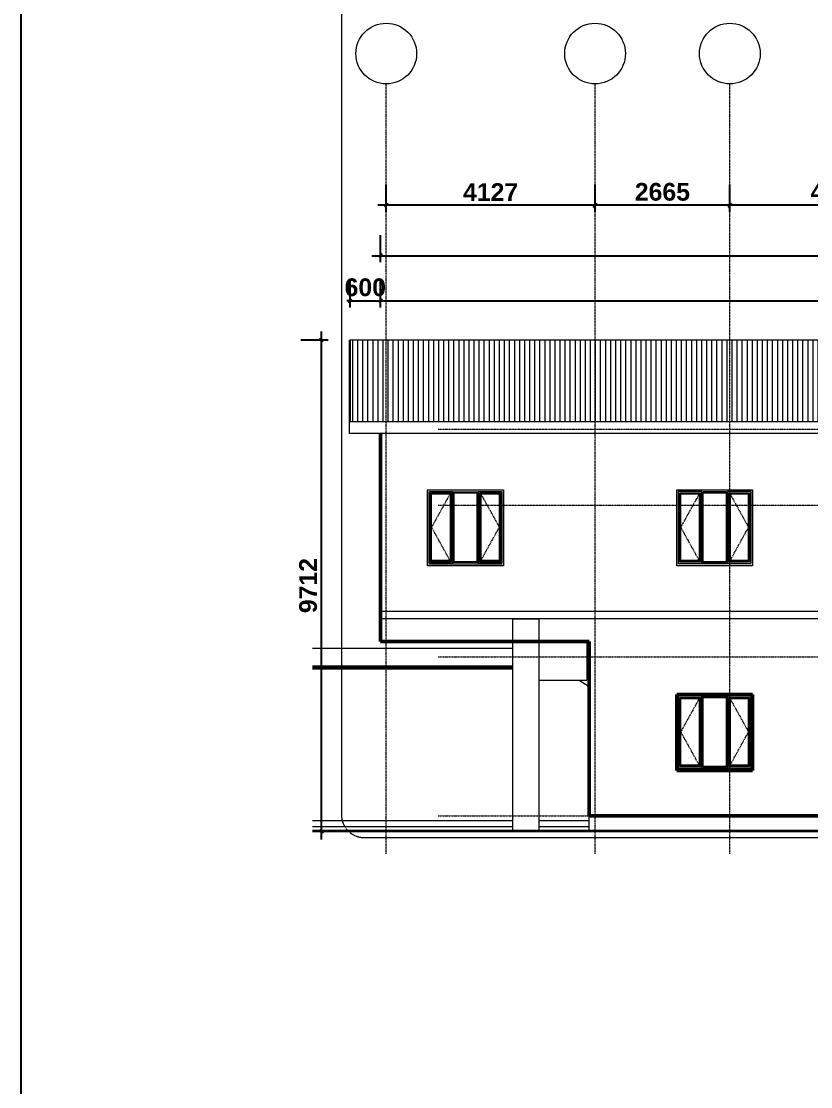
# Model space of a CAD drawing. Header units: inches. Extents: x 22 to 382261, y 22 to 371281.
# Drawn here: x 266401 to 282008, y 136560 to 157642 of the extents above; entities that cross this region are included whole.
import ezdxf

# ---------------------------------------------------------------- set-up
doc = ezdxf.new("R2010")
doc.units = ezdxf.units.IN
doc.header["$MEASUREMENT"] = 0
for name, pattern in [('_Tracejado médio', [4, 3, -1]), ('Centre', [31.75, 6.35, -4.7625, 15.875, -4.7625]), ('Grid Line 1_2_', [22.225, 12.7, -3.175, 3.175, -3.175])]:
    doc.linetypes.add(name, pattern=pattern)
for name, color, linetype, lineweight in [('A-ANNO-DIMS', 211, 'Continuous', 9), ('A-ANNO-SYMB', 150, 'Continuous', 9), ('A-FLOR', 192, 'Continuous', 9), ('A-FLOR-LEVL', 51, 'Continuous', 9), ('A-GLAZ', 151, 'Continuous', 9), ('A-ROOF', 132, 'Continuous', 9), ('A-ROOF-OTLN', 132, 'Continuous', 9), ('A-ROOF-PATT', 132, 'Continuous', 9), ('I-WALL', 2, 'Continuous', 9), ('Q-CASE', 31, 'Continuous', 9), ('S-GRID', 1, 'Continuous', 9), ('S-GRID-IDEN', 1, 'Continuous', 9), ('S-STRS', 31, 'Continuous', 9)]:
    doc.layers.add(name, color=color, linetype=linetype, lineweight=lineweight)
doc.styles.add('Arial_B', font='arialbd.ttf', dxfattribs={"height": 350.793651})
doc.dimstyles.new('2', dxfattribs={"dimscale": 304.8, "dimtxt": 346.888196, "dimasz": 0.221354, "dimexe": 1.338583, "dimexo": 0.0625, "dimgap": 0.278871, "dimtad": 1, "dimdec": 0, "dimzin": 0, "dimdsep": 46, "dimtxsty": 'Arial_B', "dimblk1": 'OBLIQUE', "dimblk2": 'OBLIQUE', "dimsah": 1, "dimcen": 0.09, "dimdle": 0.557743, "dimazin": 0, "dimtfac": 1, "dimtdec": 4, "dimtix": 1, "dimtmove": 0, "dimatfit": 3, "dimfxl": 0.557743, "dimfxlon": 1, "dimtvp": 1, "dimtolj": 1, "dimtzin": 0, "dimarcsym": 2})

# ---------------------------------------------------------------- blocks, each defined once
blk = doc.blocks.new('Casework 1 - Casework 1-382926-Left Side Elevation')
at = {"layer": 'Q-CASE'}
for p, q in [((-24298, 207), (-20346, 207)), ((-20346, 203), (-24298, 203)), ((-24298, 90), (-20346, 90)), ((-19816, 207), (-18826, 207)), ((-18826, 203), (-19816, 203)), ((-19816, 90), (-18826, 90))]:
    blk.add_line(p, q, dxfattribs=at)
blk = doc.blocks.new('Roofs 1 - Roofs 1-397225-Left Side Elevation')
at = {"layer": 'A-ROOF'}
for p, q in [((-20346, 3612), (-24298, 3612)), ((-18826, 3612), (-18871, 3612)), ((-20346, 3265), (-24298, 3265)), ((-20346, 3234), (-24298, 3234)), ((-20346, 3212), (-24298, 3212)), ((-20346, 3205), (-24298, 3205)), ((-18826, 3265), (-18871, 3265)), ((-18826, 3234), (-18871, 3234)), ((-18826, 3212), (-18871, 3212)), ((-18826, 3205), (-18871, 3205))]:
    blk.add_line(p, q, dxfattribs=at)
blk = doc.blocks.new('Casement - Plain-Triple _UK_ - W07 Casement - Plain-Triple _UK_-438158-Left Side Elevation')
at = {"layer": 'A-GLAZ'}
for p, q in [((-17066, 2670), (-17066, 1253)), ((-16601, 2670), (-17066, 2670)), ((-17036, 2640), (-16629, 2640)), ((-17036, 1275), (-17036, 2640)), ((-17016, 2620), (-17026, 2630)), ((-17026, 2630), (-17026, 1293)), ((-17026, 2630), (-16641, 2630)), ((-17016, 1303), (-17016, 2620)), ((-17016, 2620), (-16651, 2620)), ((-17016, 1303), (-17016, 2620)), ((-17016, 2620), (-16651, 2620)), ((-16641, 2630), (-16651, 2620)), ((-16651, 2620), (-16651, 1303)), ((-16651, 2620), (-16651, 1303)), ((-16641, 1293), (-16641, 2630)), ((-16629, 2640), (-16629, 1275)), ((-16601, 1253), (-16601, 2670)), ((-16111, 2660), (-16581, 2660)), ((-16581, 2660), (-16581, 1263)), ((-16571, 2640), (-16121, 2640)), ((-16571, 1275), (-16571, 2640)), ((-16121, 2640), (-16121, 1275)), ((-16111, 1263), (-16111, 2660)), ((-16091, 2670), (-16091, 1253)), ((-15626, 2670), (-16091, 2670)), ((-16063, 2640), (-15656, 2640)), ((-16063, 1275), (-16063, 2640)), ((-15666, 2630), (-16051, 2630)), ((-16051, 2630), (-16041, 2620)), ((-16051, 1293), (-16051, 2630)), ((-16041, 2620), (-15676, 2620)), ((-16041, 1303), (-16041, 2620)), ((-16041, 2620), (-16041, 1303)), ((-15676, 2620), (-16041, 2620)), ((-15676, 2620), (-15666, 2630)), ((-15676, 2620), (-15676, 1303)), ((-15676, 1303), (-15676, 2620)), ((-15666, 1293), (-15666, 2630)), ((-15656, 2640), (-15656, 1275)), ((-15626, 1253), (-15626, 2670)), ((-16629, 1275), (-17036, 1275)), ((-17016, 1303), (-17026, 1293)), ((-17026, 1293), (-16641, 1293)), ((-16651, 1303), (-17016, 1303)), ((-16651, 1303), (-17016, 1303)), ((-16651, 1303), (-16641, 1293)), ((-16121, 1275), (-16571, 1275)), ((-15656, 1275), (-16063, 1275)), ((-16041, 1303), (-16051, 1293)), ((-15666, 1293), (-16051, 1293)), ((-15676, 1303), (-16041, 1303)), ((-16041, 1303), (-15676, 1303)), ((-15676, 1303), (-15666, 1293)), ((-15621, 1234), (-17071, 1234)), ((-17066, 1253), (-16601, 1253)), ((-16581, 1263), (-16111, 1263)), ((-16091, 1253), (-15626, 1253))]:
    blk.add_line(p, q, dxfattribs=at)
at = {"layer": 'A-GLAZ', "linetype": 'Centre'}
for p, q in [((-16651, 2620), (-17016, 1962)), ((-16041, 2620), (-15676, 1962)), ((-16651, 1303), (-17016, 1962)), ((-16041, 1303), (-15676, 1962))]:
    blk.add_line(p, q, dxfattribs=at)
blk = doc.blocks.new('Casework 24 - Casework 23-690569-Left Side Elevation')
at = {"layer": 'Q-CASE'}
for p, q in [((-20346, 4200), (-19816, 4200)), ((-20346, 4200), (-20346, 0)), ((-19816, 0), (-19816, 4200))]:
    blk.add_line(p, q, dxfattribs=at)
blk = doc.blocks.new('Casement - Plain-Triple _UK_ - W07 Casement - Plain-Triple _UK_-853037-Left Side Elevation')
at = {"layer": 'A-GLAZ'}
for p, q in [((-21993, 6720), (-21528, 6720)), ((-21993, 5303), (-21993, 6720)), ((-21963, 5325), (-21963, 6690)), ((-21963, 6690), (-21556, 6690)), ((-21568, 6680), (-21953, 6680)), ((-21953, 6680), (-21943, 6670)), ((-21953, 6680), (-21953, 5343)), ((-21943, 6670), (-21578, 6670)), ((-21943, 5353), (-21943, 6670)), ((-21943, 6670), (-21578, 6670)), ((-21943, 5353), (-21943, 6670)), ((-21578, 6670), (-21568, 6680)), ((-21578, 6670), (-21578, 5353)), ((-21578, 6670), (-21578, 5353)), ((-21568, 6680), (-21568, 5343)), ((-21556, 6690), (-21556, 5325)), ((-21528, 6720), (-21528, 5303)), ((-21508, 6710), (-21038, 6710)), ((-21508, 5313), (-21508, 6710)), ((-21498, 5325), (-21498, 6690)), ((-21498, 6690), (-21048, 6690)), ((-21048, 6690), (-21048, 5325)), ((-21038, 6710), (-21038, 5313)), ((-21018, 5303), (-21018, 6720)), ((-21018, 6720), (-20553, 6720)), ((-20990, 5325), (-20990, 6690)), ((-20990, 6690), (-20583, 6690)), ((-20978, 6680), (-20978, 5343)), ((-20978, 6680), (-20593, 6680)), ((-20968, 6670), (-20978, 6680)), ((-20968, 5353), (-20968, 6670)), ((-20968, 6670), (-20603, 6670)), ((-20603, 6670), (-20968, 6670)), ((-20968, 6670), (-20968, 5353)), ((-20593, 6680), (-20603, 6670)), ((-20603, 6670), (-20603, 5353)), ((-20603, 5353), (-20603, 6670)), ((-20593, 5343), (-20593, 6680)), ((-20583, 6690), (-20583, 5325)), ((-20553, 6720), (-20553, 5303)), ((-21998, 5284), (-20548, 5284)), ((-21528, 5303), (-21993, 5303)), ((-21556, 5325), (-21963, 5325)), ((-21953, 5343), (-21943, 5353)), ((-21568, 5343), (-21953, 5343)), ((-21578, 5353), (-21943, 5353)), ((-21578, 5353), (-21943, 5353)), ((-21568, 5343), (-21578, 5353)), ((-21038, 5313), (-21508, 5313)), ((-21048, 5325), (-21498, 5325)), ((-20553, 5303), (-21018, 5303)), ((-20583, 5325), (-20990, 5325)), ((-20978, 5343), (-20968, 5353)), ((-20978, 5343), (-20593, 5343)), ((-20603, 5353), (-20968, 5353)), ((-20968, 5353), (-20603, 5353)), ((-20593, 5343), (-20603, 5353))]:
    blk.add_line(p, q, dxfattribs=at)
at = {"layer": 'A-GLAZ', "linetype": 'Centre'}
for p, q in [((-21578, 6670), (-21943, 6012)), ((-20968, 6670), (-20603, 6012)), ((-21578, 5353), (-21943, 6012)), ((-20968, 5353), (-20603, 6012))]:
    blk.add_line(p, q, dxfattribs=at)
blk = doc.blocks.new('Grid - Grid Head - Circle-749417-Left Side Elevation')
at = {"layer": 'S-GRID-IDEN'}
blk.add_circle((8484, 15384), 600, dxfattribs=at)
blk = doc.blocks.new('_Oblique')
at = {"color": 0, "linetype": 'ByBlock', "lineweight": -2}
blk.add_line((-0.5, -0.5), (0.5, 0.5), dxfattribs=at)
blk = doc.blocks.new('*D4927')
at = {"layer": 'A-ANNO-DIMS', "color": 0, "lineweight": -2, "transparency": 16777216}
for p, q in [((280409, 153870), (280409, 154409)), ((284689, 153870), (284689, 154409)), ((284859, 154001), (280239, 154001))]:
    blk.add_line(p, q, dxfattribs=at)
at = {"layer": 'Defpoints', "color": 0, "transparency": 16777216}
for p in [(280409, 154001), (280409, 153851), (284689, 153851)]:
    blk.add_point(p, dxfattribs=at)
at = {"layer": 'A-ANNO-DIMS', "color": 0, "lineweight": -2, "transparency": 16777216, "xscale": 67.46874999999999, "yscale": 67.46874999999999, "zscale": 67.46874999999999, "rotation": 180}
blk.add_blockref('_Oblique', (280409, 154001), dxfattribs=at)
at = {"layer": 'A-ANNO-DIMS', "color": 0, "lineweight": -2, "transparency": 16777216, "xscale": 67.46874999999999, "yscale": 67.46874999999999, "zscale": 67.46874999999999}
blk.add_blockref('_Oblique', (284689, 154001), dxfattribs=at)
at = {"layer": 'A-ANNO-DIMS', "color": 0, "transparency": 16777216, "insert": (282549, 154266), "char_height": 350.8, "width": 1119.37, "attachment_point": 5, "style": 'Arial_B'}
blk.add_mtext('\\A1;4280', dxfattribs=at)
blk = doc.blocks.new('*D4928')
at = {"layer": 'A-ANNO-DIMS', "color": 0, "lineweight": -2, "transparency": 16777216}
for p, q in [((277744, 153870), (277744, 154409)), ((280409, 153870), (280409, 154409)), ((280579, 154001), (277574, 154001))]:
    blk.add_line(p, q, dxfattribs=at)
at = {"layer": 'Defpoints', "color": 0, "transparency": 16777216}
for p in [(277744, 154001), (277744, 153851), (280409, 153851)]:
    blk.add_point(p, dxfattribs=at)
at = {"layer": 'A-ANNO-DIMS', "color": 0, "lineweight": -2, "transparency": 16777216, "xscale": 67.46874999999999, "yscale": 67.46874999999999, "zscale": 67.46874999999999, "rotation": 180}
blk.add_blockref('_Oblique', (277744, 154001), dxfattribs=at)
at = {"layer": 'A-ANNO-DIMS', "color": 0, "lineweight": -2, "transparency": 16777216, "xscale": 67.46874999999999, "yscale": 67.46874999999999, "zscale": 67.46874999999999}
blk.add_blockref('_Oblique', (280409, 154001), dxfattribs=at)
at = {"layer": 'A-ANNO-DIMS', "color": 0, "transparency": 16777216, "insert": (279076, 154266), "char_height": 350.8, "width": 1119.37, "attachment_point": 5, "style": 'Arial_B'}
blk.add_mtext('\\A1;2665', dxfattribs=at)
blk = doc.blocks.new('*D4929')
at = {"layer": 'A-ANNO-DIMS', "color": 0, "lineweight": -2, "transparency": 16777216}
for p, q in [((273617, 153870), (273617, 154409)), ((277744, 153870), (277744, 154409)), ((277914, 154001), (273447, 154001))]:
    blk.add_line(p, q, dxfattribs=at)
at = {"layer": 'Defpoints', "color": 0, "transparency": 16777216}
for p in [(273617, 154001), (273617, 153851), (277744, 153851)]:
    blk.add_point(p, dxfattribs=at)
at = {"layer": 'A-ANNO-DIMS', "color": 0, "lineweight": -2, "transparency": 16777216, "xscale": 67.46874999999999, "yscale": 67.46874999999999, "zscale": 67.46874999999999, "rotation": 180}
blk.add_blockref('_Oblique', (273617, 154001), dxfattribs=at)
at = {"layer": 'A-ANNO-DIMS', "color": 0, "lineweight": -2, "transparency": 16777216, "xscale": 67.46874999999999, "yscale": 67.46874999999999, "zscale": 67.46874999999999}
blk.add_blockref('_Oblique', (277744, 154001), dxfattribs=at)
at = {"layer": 'A-ANNO-DIMS', "color": 0, "transparency": 16777216, "insert": (275680, 154263), "char_height": 350.8, "width": 1119.37, "attachment_point": 5, "style": 'Arial_B'}
blk.add_mtext('\\A1;4127', dxfattribs=at)
blk = doc.blocks.new('*D4931')
at = {"layer": 'A-ANNO-DIMS', "color": 0, "lineweight": -2, "transparency": 16777216}
for p, q in [((272902, 151982), (272902, 152521)), ((273502, 151982), (273502, 152521)), ((272902, 152113), (272834, 152113)), ((272902, 152113), (273502, 152113)), ((273502, 152113), (273569, 152113))]:
    blk.add_line(p, q, dxfattribs=at)
at = {"layer": 'Defpoints', "color": 0, "transparency": 16777216}
for p in [(273502, 152113), (272902, 151963), (273502, 151963)]:
    blk.add_point(p, dxfattribs=at)
at = {"layer": 'A-ANNO-DIMS', "color": 0, "lineweight": -2, "transparency": 16777216, "xscale": 67.46874999999999, "yscale": 67.46874999999999, "zscale": 67.46874999999999}
blk.add_blockref('_Oblique', (272902, 152113), dxfattribs=at)
at = {"layer": 'A-ANNO-DIMS', "color": 0, "lineweight": -2, "transparency": 16777216, "xscale": 67.46874999999999, "yscale": 67.46874999999999, "zscale": 67.46874999999999, "rotation": 180}
blk.add_blockref('_Oblique', (273502, 152113), dxfattribs=at)
at = {"layer": 'A-ANNO-DIMS', "color": 0, "transparency": 16777216, "insert": (273202, 152377), "char_height": 350.8, "width": 839.53, "attachment_point": 5, "style": 'Arial_B'}
blk.add_mtext('\\A1;600', dxfattribs=at)
blk = doc.blocks.new('*D4932')
at = {"layer": 'A-ANNO-DIMS', "color": 0, "lineweight": -2, "transparency": 16777216}
for p, q in [((273502, 151982), (273502, 152521)), ((294994, 151982), (294994, 152521)), ((273332, 152113), (295164, 152113))]:
    blk.add_line(p, q, dxfattribs=at)
at = {"layer": 'Defpoints', "color": 0, "transparency": 16777216}
for p in [(294994, 152113), (273502, 151963), (294994, 151963)]:
    blk.add_point(p, dxfattribs=at)
at = {"layer": 'A-ANNO-DIMS', "color": 0, "lineweight": -2, "transparency": 16777216, "xscale": 67.46874999999999, "yscale": 67.46874999999999, "zscale": 67.46874999999999, "rotation": 180}
blk.add_blockref('_Oblique', (273502, 152113), dxfattribs=at)
at = {"layer": 'A-ANNO-DIMS', "color": 0, "lineweight": -2, "transparency": 16777216, "xscale": 67.46874999999999, "yscale": 67.46874999999999, "zscale": 67.46874999999999}
blk.add_blockref('_Oblique', (294994, 152113), dxfattribs=at)
at = {"layer": 'A-ANNO-DIMS', "color": 0, "transparency": 16777216, "insert": (284248, 152378), "char_height": 350.8, "width": 1399.21, "attachment_point": 5, "style": 'Arial_B'}
blk.add_mtext('\\A1;21492', dxfattribs=at)
blk = doc.blocks.new('*D4934')
at = {"layer": 'A-ANNO-DIMS', "color": 0, "lineweight": -2, "transparency": 16777216}
for p, q in [((273502, 152873), (273502, 153412)), ((307974, 152873), (307974, 153412)), ((273332, 153004), (308144, 153004))]:
    blk.add_line(p, q, dxfattribs=at)
at = {"layer": 'Defpoints', "color": 0, "transparency": 16777216}
for p in [(273502, 152854), (307974, 153004), (307974, 152854)]:
    blk.add_point(p, dxfattribs=at)
at = {"layer": 'A-ANNO-DIMS', "color": 0, "lineweight": -2, "transparency": 16777216, "xscale": 67.46874999999999, "yscale": 67.46874999999999, "zscale": 67.46874999999999, "rotation": 180}
blk.add_blockref('_Oblique', (273502, 153004), dxfattribs=at)
at = {"layer": 'A-ANNO-DIMS', "color": 0, "lineweight": -2, "transparency": 16777216, "xscale": 67.46874999999999, "yscale": 67.46874999999999, "zscale": 67.46874999999999}
blk.add_blockref('_Oblique', (307974, 153004), dxfattribs=at)
at = {"layer": 'A-ANNO-DIMS', "color": 0, "transparency": 16777216, "insert": (290738, 153268), "char_height": 350.8, "width": 1399.21, "attachment_point": 5, "style": 'Arial_B'}
blk.add_mtext('\\A1;34472', dxfattribs=at)
blk = doc.blocks.new('*D4935')
at = {"layer": 'A-ANNO-DIMS', "color": 0, "lineweight": -2, "transparency": 16777216}
for p, q in [((272338, 141449), (272338, 151502)), ((272469, 151332), (271930, 151332)), ((272207, 141619), (272746, 141619))]:
    blk.add_line(p, q, dxfattribs=at)
at = {"layer": 'Defpoints', "color": 0, "transparency": 16777216}
for p in [(272338, 151332), (272488, 151332), (272188, 141619)]:
    blk.add_point(p, dxfattribs=at)
at = {"layer": 'A-ANNO-DIMS', "color": 0, "lineweight": -2, "transparency": 16777216, "xscale": 67.46874999999999, "yscale": 67.46874999999999, "zscale": 67.46874999999999}
for p, rotation in [((272338, 151332), 90), ((272338, 141619), 270)]:
    blk.add_blockref('_Oblique', p, dxfattribs=dict(at, rotation=rotation))
at = {"layer": 'A-ANNO-DIMS', "color": 0, "transparency": 16777216, "insert": (272073, 146476), "char_height": 350.8, "width": 1119.37, "attachment_point": 5, "rotation": 90, "style": 'Arial_B'}
blk.add_mtext('\\A1;9712', dxfattribs=at)

msp = doc.modelspace()

# ---------------------------------------------------------------- hatches: boundary and pattern name
at = {"layer": 'A-ROOF-PATT'}
h = msp.add_hatch(dxfattribs=at)
h.set_pattern_fill('FP_7', color=256, style=0, pattern_type=2)
h.set_pattern_definition([(90, (296455.19, 151912.63), (-100, 6e-15), [])])
h.paths.add_polyline_path([(290319.7, 149721.8), (294994, 149721.8), (294994, 150107.8), (294974, 150107.8), (294971.8, 150113.1), (294966.5, 150115.2), (294961.2, 150113.1), (294958.4, 150107.8), (294944, 150107.8), (294944, 151331.6), (272901.9, 151331.6), (272901.9, 149721.8), (286687.1, 149721.8)])

# ---------------------------------------------------------------- linework, layer by layer
msp.add_lwpolyline([(266401.5, 172619), (336326.5, 172619), (336326.5, 100501.1), (266401.5, 100501.1)], close=True)
at = {"layer": 'A-ANNO-SYMB', "linetype": '_Tracejado médio'}
for p, q in [((272730.2, 159620.8), (272730.2, 141940.6)), ((273180.2, 141490.6), (309668.4, 141490.6))]:
    msp.add_line(p, q, dxfattribs=at)
msp.add_arc((273180.2, 141940.6), 450, 180, 270, dxfattribs=at)
at = {"layer": 'A-FLOR'}
for p, q in [((273501.9, 145969.4), (282334, 145969.4)), ((282334, 145819.4), (273501.9, 145819.4))]:
    msp.add_line(p, q, dxfattribs=at)
at = {"layer": 'A-FLOR', "lineweight": 35}
msp.add_line((330277.8, 141619.4), (272156.9, 141619.4), dxfattribs=at)
at = {"layer": 'A-FLOR-LEVL', "linetype": 'Grid Line 1_2_'}
for p, q in [((274645.6, 149569.4), (329824.2, 149569.4)), ((274645.6, 148069.4), (329824.2, 148069.4)), ((274645.6, 145969.4), (329824.2, 145969.4)), ((274645.6, 145069.4), (329824.2, 145069.4)), ((274645.6, 141919.4), (327919.2, 141919.4)), ((274645.6, 141619.4), (327919.2, 141619.4))]:
    msp.add_line(p, q, dxfattribs=at)
at = {"layer": 'A-ROOF'}
for p, q in [((294944, 151331.6), (272901.9, 151331.6)), ((272901.9, 151331.6), (272901.9, 149721.8))]:
    msp.add_line(p, q, dxfattribs=at)
at = {"layer": 'A-ROOF-OTLN'}
for p, q in [((272882.9, 151331.6), (272901.9, 151331.6)), ((272882.9, 151331.6), (272882.9, 149486.8)), ((272882.9, 149721.8), (294994, 149721.8)), ((294994, 149486.8), (272882.9, 149486.8))]:
    msp.add_line(p, q, dxfattribs=at)
at = {"layer": 'I-WALL', "lineweight": 50}
for p, q in [((273501.9, 145369.4), (273501.9, 149486.8)), ((273501.9, 145369.4), (277629, 145369.4)), ((277629, 145369.4), (277629, 141919.4)), ((279359, 142819.4), (279359, 144319.4)), ((279359, 144319.4), (280859, 144319.4)), ((280859, 144319.4), (280859, 142819.4)), ((280859, 142819.4), (279359, 142819.4)), ((277629, 141919.4), (282569, 141919.4))]:
    msp.add_line(p, q, dxfattribs=at)
at = {"layer": 'I-WALL'}
for p, q in [((274431.9, 146869.4), (274431.9, 148369.4)), ((274431.9, 148369.4), (275931.9, 148369.4)), ((275931.9, 148369.4), (275931.9, 146869.4)), ((279359, 146869.4), (279359, 148369.4)), ((279359, 148369.4), (280859, 148369.4)), ((280859, 148369.4), (280859, 146869.4)), ((275931.9, 146869.4), (274431.9, 146869.4)), ((280859, 146869.4), (279359, 146869.4)), ((277629, 141619.4), (277629, 141919.4))]:
    msp.add_line(p, q, dxfattribs=at)
at = {"layer": 'S-GRID', "linetype": 'Grid Line 1_2_'}
for p, q in [((273616.9, 141169.4), (273616.9, 156403.7)), ((277744, 141169.4), (277744, 156403.7)), ((280409, 141169.4), (280409, 156403.7))]:
    msp.add_line(p, q, dxfattribs=at)
at = {"layer": 'S-STRS'}
for p, q in [((277584, 145369.4), (277584, 145269.9)), ((277584, 145269.9), (277584, 145095.9)), ((277584, 145095.9), (277584, 144921.9)), ((277584, 144921.9), (277584, 144747.9)), ((277584, 144751.4), (277629, 144751.4)), ((277584, 144747.9), (277584, 144601.4)), ((276639, 144601.4), (277584, 144601.4)), ((277430.5, 144601.4), (277629, 144475.9))]:
    msp.add_line(p, q, dxfattribs=at)

# ---------------------------------------------------------------- block references
at = {"layer": 'A-GLAZ', "linetype": 'Centre'}
for name, p in [('Casement - Plain-Triple _UK_ - W07 Casement - Plain-Triple _UK_-853037-Left Side Elevation', (296455.2, 141619.4)), ('Casement - Plain-Triple _UK_ - W07 Casement - Plain-Triple _UK_-438158-Left Side Elevation', (296455.2, 145669.4)), ('Casement - Plain-Triple _UK_ - W07 Casement - Plain-Triple _UK_-438158-Left Side Elevation', (296455.2, 141619.4))]:
    msp.add_blockref(name, p, dxfattribs=at)
at = {"layer": 'A-ROOF'}
msp.add_blockref('Roofs 1 - Roofs 1-397225-Left Side Elevation', (296455.2, 141619.4), dxfattribs=at)
at = {"layer": 'Q-CASE'}
for name in ['Casework 24 - Casework 23-690569-Left Side Elevation', 'Casework 1 - Casework 1-382926-Left Side Elevation']:
    msp.add_blockref(name, (296455.2, 141619.4), dxfattribs=at)
at = {"layer": 'S-GRID-IDEN'}
for p in [(265133.1, 141619.4), (269260.2, 141619.4), (271925.2, 141619.4)]:
    msp.add_blockref('Grid - Grid Head - Circle-749417-Left Side Elevation', p, dxfattribs=at)

# ---------------------------------------------------------------- dimensions: what is measured, and where the dimension line sits
at = {"layer": 'A-ANNO-DIMS'}
for base, p1, p2, override, picture, middle in [((273616.9, 154001.4), (277744, 153851.4), (273616.9, 153851.4), {"dimpost": '<>', "dimfxl": 4127.1}, '*D4929', (275680.4, 154262.5)), ((277744, 154001.4), (280409, 153851.4), (277744, 153851.4), {"dimpost": '<>', "dimfxl": 2665}, '*D4928', (279076.5, 154265.5)), ((280409, 154001.4), (284689, 153851.4), (280409, 153851.4), {"dimpost": '<>', "dimfxl": 4280}, '*D4927', (282549, 154265.6)), ((307974, 153004.4), (273501.9, 152854.4), (307974, 152854.4), {"dimpost": '<>', "dimfxl": 34472.1}, '*D4934', (290737.9, 153268.5)), ((273501.9, 152113.3), (272901.9, 151963.3), (273501.9, 151963.3), {"dimpost": '<>', "dimfxl": 600}, '*D4931', (273201.9, 152377.5)), ((294994, 152113.3), (273501.9, 151963.3), (294994, 151963.3), {"dimpost": '<>', "dimfxl": 21492.1}, '*D4932', (284247.9, 152377.6))]:
    dim = msp.add_linear_dim(base=base, p1=p1, p2=p2, dimstyle='2', override=override, dxfattribs=at)
    dim.commit()
    dim.dimension.update_dxf_attribs({"geometry": picture, "text_midpoint": middle})
dim = msp.add_linear_dim(base=(272337.6, 151331.6), p1=(272187.6, 141619.4), p2=(272487.6, 151331.6), angle=90, dimstyle='2', override={"dimpost": '<>', "dimfxl": 9716.811579}, dxfattribs=at)
dim.commit()
dim.dimension.update_dxf_attribs({"geometry": '*D4935', "text_midpoint": (272073.4, 146475.5)})

doc.saveas('drawing.dxf')
